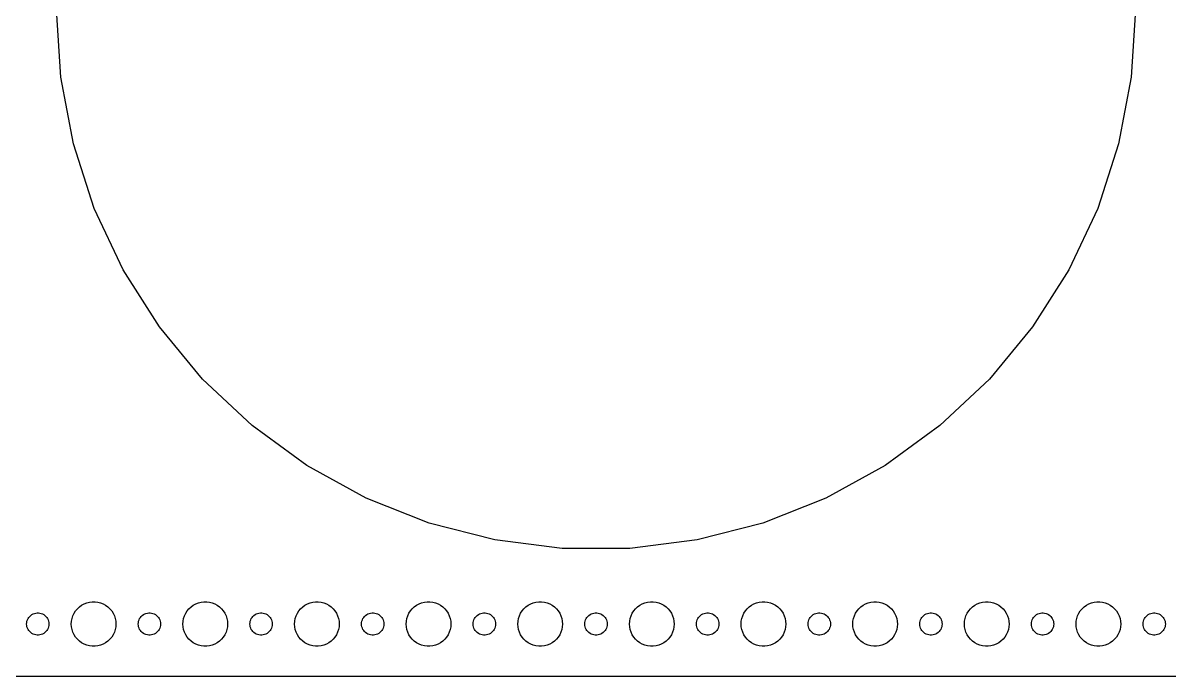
# Model space of a CAD drawing. Header units: metres. Extents: x -314 to 314, y -89 to 89.
# Drawn here: x -2 to 152, y -89.5 to -1.8 of the extents above; entities that cross this region are included whole.
import ezdxf

# ---------------------------------------------------------------- set-up
doc = ezdxf.new("R2010")
doc.units = ezdxf.units.M

msp = doc.modelspace()

# ---------------------------------------------------------------- linework, layer by layer
for p, q in [((3.07167, -9.08665), (2.5, 0)), ((147.5, 0), (146.928, -9.08665)), ((4.77771, -18.03), (3.07167, -9.08665)), ((146.928, -9.08665), (145.222, -18.03)), ((7.5912, -26.689), (4.77771, -18.03)), ((145.222, -18.03), (142.409, -26.689)), ((11.4678, -34.9271), (7.5912, -26.689)), ((142.409, -26.689), (138.532, -34.9271)), ((16.3463, -42.6144), (11.4678, -34.9271)), ((138.532, -34.9271), (133.654, -42.6144)), ((22.1498, -49.6297), (16.3463, -42.6144)), ((133.654, -42.6144), (127.85, -49.6297)), ((28.7868, -55.8622), (22.1498, -49.6297)), ((127.85, -49.6297), (121.213, -55.8622)), ((36.1526, -61.2138), (28.7868, -55.8622)), ((121.213, -55.8622), (113.847, -61.2138)), ((44.131, -65.6), (36.1526, -61.2138)), ((113.847, -61.2138), (105.869, -65.6)), ((52.5963, -68.9516), (44.131, -65.6)), ((105.869, -65.6), (97.4037, -68.9516)), ((61.4149, -71.2158), (52.5963, -68.9516)), ((97.4037, -68.9516), (88.5851, -71.2158)), ((70.4477, -72.3569), (61.4149, -71.2158)), ((79.5523, -72.3569), (70.4477, -72.3569)), ((88.5851, -71.2158), (79.5523, -72.3569)), ((5.58772, -80.1885), (5.89252, -79.967)), ((5.89252, -79.967), (6.22266, -79.7855)), ((6.22266, -79.7855), (6.57294, -79.6468)), ((6.57294, -79.6468), (6.93785, -79.5531)), ((6.93785, -79.5531), (7.31161, -79.5059)), ((7.31161, -79.5059), (7.68837, -79.5059)), ((7.68837, -79.5059), (8.06213, -79.5531)), ((8.06213, -79.5531), (8.42705, -79.6468)), ((8.42705, -79.6468), (8.77733, -79.7855)), ((8.77733, -79.7855), (9.10747, -79.967)), ((9.10747, -79.967), (9.41226, -80.1885)), ((20.5877, -80.1885), (20.8925, -79.967)), ((20.8925, -79.967), (21.2227, -79.7855)), ((21.2227, -79.7855), (21.5729, -79.6468)), ((21.5729, -79.6468), (21.9379, -79.5531)), ((21.9379, -79.5531), (22.3116, -79.5059)), ((22.3116, -79.5059), (22.6884, -79.5059)), ((22.6884, -79.5059), (23.0621, -79.5531)), ((23.0621, -79.5531), (23.427, -79.6468)), ((23.427, -79.6468), (23.7773, -79.7855)), ((23.7773, -79.7855), (24.1075, -79.967)), ((24.1075, -79.967), (24.4123, -80.1885)), ((35.5877, -80.1885), (35.8925, -79.967)), ((35.8925, -79.967), (36.2227, -79.7855)), ((36.2227, -79.7855), (36.5729, -79.6468)), ((36.5729, -79.6468), (36.9379, -79.5531)), ((36.9379, -79.5531), (37.3116, -79.5059)), ((37.3116, -79.5059), (37.6884, -79.5059)), ((37.6884, -79.5059), (38.0621, -79.5531)), ((38.0621, -79.5531), (38.427, -79.6468)), ((38.427, -79.6468), (38.7773, -79.7855)), ((38.7773, -79.7855), (39.1075, -79.967)), ((39.1075, -79.967), (39.4123, -80.1885)), ((50.5877, -80.1885), (50.8925, -79.967)), ((50.8925, -79.967), (51.2227, -79.7855)), ((51.2227, -79.7855), (51.5729, -79.6468)), ((51.5729, -79.6468), (51.9379, -79.5531)), ((51.9379, -79.5531), (52.3116, -79.5059)), ((52.3116, -79.5059), (52.6884, -79.5059)), ((52.6884, -79.5059), (53.0621, -79.5531)), ((53.0621, -79.5531), (53.427, -79.6468)), ((53.427, -79.6468), (53.7773, -79.7855)), ((53.7773, -79.7855), (54.1075, -79.967)), ((54.1075, -79.967), (54.4123, -80.1885)), ((65.5877, -80.1885), (65.8925, -79.967)), ((65.8925, -79.967), (66.2227, -79.7855)), ((66.2227, -79.7855), (66.573, -79.6468)), ((66.573, -79.6468), (66.9379, -79.5531)), ((66.9379, -79.5531), (67.3116, -79.5059)), ((67.3116, -79.5059), (67.6884, -79.5059)), ((67.6884, -79.5059), (68.0621, -79.5531)), ((68.0621, -79.5531), (68.427, -79.6468)), ((68.427, -79.6468), (68.7773, -79.7855)), ((68.7773, -79.7855), (69.1075, -79.967)), ((69.1075, -79.967), (69.4123, -80.1885)), ((80.5877, -80.1885), (80.8925, -79.967)), ((80.8925, -79.967), (81.2227, -79.7855)), ((81.2227, -79.7855), (81.573, -79.6468)), ((81.573, -79.6468), (81.9379, -79.5531)), ((81.9379, -79.5531), (82.3116, -79.5059)), ((82.3116, -79.5059), (82.6884, -79.5059)), ((82.6884, -79.5059), (83.0621, -79.5531)), ((83.0621, -79.5531), (83.427, -79.6468)), ((83.427, -79.6468), (83.7773, -79.7855)), ((83.7773, -79.7855), (84.1075, -79.967)), ((84.1075, -79.967), (84.4123, -80.1885)), ((95.5877, -80.1885), (95.8925, -79.967)), ((95.8925, -79.967), (96.2227, -79.7855)), ((96.2227, -79.7855), (96.573, -79.6468)), ((96.573, -79.6468), (96.9379, -79.5531)), ((96.9379, -79.5531), (97.3116, -79.5059)), ((97.3116, -79.5059), (97.6884, -79.5059)), ((97.6884, -79.5059), (98.0621, -79.5531)), ((98.0621, -79.5531), (98.427, -79.6468)), ((98.427, -79.6468), (98.7773, -79.7855)), ((98.7773, -79.7855), (99.1075, -79.967)), ((99.1075, -79.967), (99.4123, -80.1885)), ((110.588, -80.1885), (110.893, -79.967)), ((110.893, -79.967), (111.223, -79.7855)), ((111.223, -79.7855), (111.573, -79.6468)), ((111.573, -79.6468), (111.938, -79.5531)), ((111.938, -79.5531), (112.312, -79.5059)), ((112.312, -79.5059), (112.688, -79.5059)), ((112.688, -79.5059), (113.062, -79.5531)), ((113.062, -79.5531), (113.427, -79.6468)), ((113.427, -79.6468), (113.777, -79.7855)), ((113.777, -79.7855), (114.107, -79.967)), ((114.107, -79.967), (114.412, -80.1885)), ((125.588, -80.1885), (125.893, -79.967)), ((125.893, -79.967), (126.223, -79.7855)), ((126.223, -79.7855), (126.573, -79.6468)), ((126.573, -79.6468), (126.938, -79.5531)), ((126.938, -79.5531), (127.312, -79.5059)), ((127.312, -79.5059), (127.688, -79.5059)), ((127.688, -79.5059), (128.062, -79.5531)), ((128.062, -79.5531), (128.427, -79.6468)), ((128.427, -79.6468), (128.777, -79.7855)), ((128.777, -79.7855), (129.107, -79.967)), ((129.107, -79.967), (129.412, -80.1885)), ((140.588, -80.1885), (140.893, -79.967)), ((140.893, -79.967), (141.223, -79.7855)), ((141.223, -79.7855), (141.573, -79.6468)), ((141.573, -79.6468), (141.938, -79.5531)), ((141.938, -79.5531), (142.312, -79.5059)), ((142.312, -79.5059), (142.688, -79.5059)), ((142.688, -79.5059), (143.062, -79.5531)), ((143.062, -79.5531), (143.427, -79.6468)), ((143.427, -79.6468), (143.777, -79.7855)), ((143.777, -79.7855), (144.107, -79.967)), ((144.107, -79.967), (144.412, -80.1885)), ((-1.31445, -81.7774), (-1.21352, -81.6183)), ((-1.21352, -81.6183), (-1.09344, -81.4732)), ((-1.09344, -81.4732), (-0.95613, -81.3442)), ((-0.95613, -81.3442), (-0.80373, -81.2335)), ((-0.80373, -81.2335), (-0.63866, -81.1428)), ((-0.63866, -81.1428), (-0.46352, -81.0734)), ((-0.46352, -81.0734), (-0.28107, -81.0266)), ((-0.28107, -81.0266), (-0.09418, -81.003)), ((-0.09418, -81.003), (0.09418, -81.003)), ((0.09418, -81.003), (0.28107, -81.0266)), ((0.28107, -81.0266), (0.46352, -81.0734)), ((0.46352, -81.0734), (0.63866, -81.1428)), ((0.63866, -81.1428), (0.80373, -81.2335)), ((0.80373, -81.2335), (0.95613, -81.3442)), ((0.95613, -81.3442), (1.09344, -81.4732)), ((1.09344, -81.4732), (1.21352, -81.6183)), ((1.21352, -81.6183), (1.31445, -81.7774)), ((4.59424, -81.7539), (4.71066, -81.3956)), ((4.71066, -81.3956), (4.87108, -81.0547)), ((4.87108, -81.0547), (5.07294, -80.7366)), ((5.07294, -80.7366), (5.31308, -80.4464)), ((5.31308, -80.4464), (5.58772, -80.1885)), ((9.41226, -80.1885), (9.6869, -80.4464)), ((9.6869, -80.4464), (9.92705, -80.7366)), ((9.92705, -80.7366), (10.1289, -81.0547)), ((10.1289, -81.0547), (10.2893, -81.3956)), ((10.2893, -81.3956), (10.4057, -81.7539)), ((13.6855, -81.7774), (13.7865, -81.6183)), ((13.7865, -81.6183), (13.9065, -81.4732)), ((13.9065, -81.4732), (14.0439, -81.3442)), ((14.0439, -81.3442), (14.1963, -81.2335)), ((14.1963, -81.2335), (14.3613, -81.1428)), ((14.3613, -81.1428), (14.5365, -81.0734)), ((14.5365, -81.0734), (14.7189, -81.0266)), ((14.7189, -81.0266), (14.9058, -81.003)), ((14.9058, -81.003), (15.0942, -81.003)), ((15.0942, -81.003), (15.2811, -81.0266)), ((15.2811, -81.0266), (15.4635, -81.0734)), ((15.4635, -81.0734), (15.6387, -81.1428)), ((15.6387, -81.1428), (15.8037, -81.2335)), ((15.8037, -81.2335), (15.9561, -81.3442)), ((15.9561, -81.3442), (16.0934, -81.4732)), ((16.0934, -81.4732), (16.2135, -81.6183)), ((16.2135, -81.6183), (16.3145, -81.7774)), ((19.5942, -81.7539), (19.7107, -81.3956)), ((19.7107, -81.3956), (19.8711, -81.0547)), ((19.8711, -81.0547), (20.0729, -80.7366)), ((20.0729, -80.7366), (20.3131, -80.4464)), ((20.3131, -80.4464), (20.5877, -80.1885)), ((24.4123, -80.1885), (24.6869, -80.4464)), ((24.6869, -80.4464), (24.927, -80.7366)), ((24.927, -80.7366), (25.1289, -81.0547)), ((25.1289, -81.0547), (25.2893, -81.3956)), ((25.2893, -81.3956), (25.4057, -81.7539)), ((28.6855, -81.7774), (28.7865, -81.6183)), ((28.7865, -81.6183), (28.9065, -81.4732)), ((28.9065, -81.4732), (29.0439, -81.3442)), ((29.0439, -81.3442), (29.1963, -81.2335)), ((29.1963, -81.2335), (29.3613, -81.1428)), ((29.3613, -81.1428), (29.5365, -81.0734)), ((29.5365, -81.0734), (29.7189, -81.0266)), ((29.7189, -81.0266), (29.9058, -81.003)), ((29.9058, -81.003), (30.0942, -81.003)), ((30.0942, -81.003), (30.2811, -81.0266)), ((30.2811, -81.0266), (30.4635, -81.0734)), ((30.4635, -81.0734), (30.6387, -81.1428)), ((30.6387, -81.1428), (30.8037, -81.2335)), ((30.8037, -81.2335), (30.9561, -81.3442)), ((30.9561, -81.3442), (31.0934, -81.4732)), ((31.0934, -81.4732), (31.2135, -81.6183)), ((31.2135, -81.6183), (31.3145, -81.7774)), ((34.5942, -81.7539), (34.7107, -81.3956)), ((34.7107, -81.3956), (34.8711, -81.0547)), ((34.8711, -81.0547), (35.0729, -80.7366)), ((35.0729, -80.7366), (35.3131, -80.4464)), ((35.3131, -80.4464), (35.5877, -80.1885)), ((39.4123, -80.1885), (39.6869, -80.4464)), ((39.6869, -80.4464), (39.927, -80.7366)), ((39.927, -80.7366), (40.1289, -81.0547)), ((40.1289, -81.0547), (40.2893, -81.3956)), ((40.2893, -81.3956), (40.4057, -81.7539)), ((43.6855, -81.7774), (43.7865, -81.6183)), ((43.7865, -81.6183), (43.9065, -81.4732)), ((43.9065, -81.4732), (44.0439, -81.3442)), ((44.0439, -81.3442), (44.1963, -81.2335)), ((44.1963, -81.2335), (44.3613, -81.1428)), ((44.3613, -81.1428), (44.5365, -81.0734)), ((44.5365, -81.0734), (44.7189, -81.0266)), ((44.7189, -81.0266), (44.9058, -81.003)), ((44.9058, -81.003), (45.0942, -81.003)), ((45.0942, -81.003), (45.2811, -81.0266)), ((45.2811, -81.0266), (45.4635, -81.0734)), ((45.4635, -81.0734), (45.6387, -81.1428)), ((45.6387, -81.1428), (45.8037, -81.2335)), ((45.8037, -81.2335), (45.9561, -81.3442)), ((45.9561, -81.3442), (46.0934, -81.4732)), ((46.0934, -81.4732), (46.2135, -81.6183)), ((46.2135, -81.6183), (46.3145, -81.7774)), ((49.5942, -81.7539), (49.7107, -81.3956)), ((49.7107, -81.3956), (49.8711, -81.0547)), ((49.8711, -81.0547), (50.0729, -80.7366)), ((50.0729, -80.7366), (50.3131, -80.4464)), ((50.3131, -80.4464), (50.5877, -80.1885)), ((54.4123, -80.1885), (54.6869, -80.4464)), ((54.6869, -80.4464), (54.927, -80.7366)), ((54.927, -80.7366), (55.1289, -81.0547)), ((55.1289, -81.0547), (55.2893, -81.3956)), ((55.2893, -81.3956), (55.4057, -81.7539)), ((58.6855, -81.7774), (58.7865, -81.6183)), ((58.7865, -81.6183), (58.9065, -81.4732)), ((58.9065, -81.4732), (59.0439, -81.3442)), ((59.0439, -81.3442), (59.1963, -81.2335)), ((59.1963, -81.2335), (59.3613, -81.1428)), ((59.3613, -81.1428), (59.5365, -81.0734)), ((59.5365, -81.0734), (59.7189, -81.0266)), ((59.7189, -81.0266), (59.9058, -81.003)), ((59.9058, -81.003), (60.0942, -81.003)), ((60.0942, -81.003), (60.2811, -81.0266)), ((60.2811, -81.0266), (60.4635, -81.0734)), ((60.4635, -81.0734), (60.6387, -81.1428)), ((60.6387, -81.1428), (60.8037, -81.2335)), ((60.8037, -81.2335), (60.9561, -81.3442)), ((60.9561, -81.3442), (61.0934, -81.4732)), ((61.0934, -81.4732), (61.2135, -81.6183)), ((61.2135, -81.6183), (61.3145, -81.7774)), ((64.5943, -81.7539), (64.7107, -81.3956)), ((64.7107, -81.3956), (64.8711, -81.0547)), ((64.8711, -81.0547), (65.073, -80.7366)), ((65.073, -80.7366), (65.3131, -80.4464)), ((65.3131, -80.4464), (65.5877, -80.1885)), ((69.4123, -80.1885), (69.6869, -80.4464)), ((69.6869, -80.4464), (69.927, -80.7366)), ((69.927, -80.7366), (70.1289, -81.0547)), ((70.1289, -81.0547), (70.2893, -81.3956)), ((70.2893, -81.3956), (70.4057, -81.7539)), ((73.6855, -81.7774), (73.7865, -81.6183)), ((73.7865, -81.6183), (73.9065, -81.4732)), ((73.9065, -81.4732), (74.0439, -81.3442)), ((74.0439, -81.3442), (74.1963, -81.2335)), ((74.1963, -81.2335), (74.3613, -81.1428)), ((74.3613, -81.1428), (74.5365, -81.0734)), ((74.5365, -81.0734), (74.7189, -81.0266)), ((74.7189, -81.0266), (74.9058, -81.003)), ((74.9058, -81.003), (75.0942, -81.003)), ((75.0942, -81.003), (75.2811, -81.0266)), ((75.2811, -81.0266), (75.4635, -81.0734)), ((75.4635, -81.0734), (75.6387, -81.1428)), ((75.6387, -81.1428), (75.8037, -81.2335)), ((75.8037, -81.2335), (75.9561, -81.3442)), ((75.9561, -81.3442), (76.0934, -81.4732)), ((76.0934, -81.4732), (76.2135, -81.6183)), ((76.2135, -81.6183), (76.3145, -81.7774)), ((79.5943, -81.7539), (79.7107, -81.3956)), ((79.7107, -81.3956), (79.8711, -81.0547)), ((79.8711, -81.0547), (80.073, -80.7366)), ((80.073, -80.7366), (80.3131, -80.4464)), ((80.3131, -80.4464), (80.5877, -80.1885)), ((84.4123, -80.1885), (84.6869, -80.4464)), ((84.6869, -80.4464), (84.927, -80.7366)), ((84.927, -80.7366), (85.1289, -81.0547)), ((85.1289, -81.0547), (85.2893, -81.3956)), ((85.2893, -81.3956), (85.4057, -81.7539)), ((88.6855, -81.7774), (88.7865, -81.6183)), ((88.7865, -81.6183), (88.9065, -81.4732)), ((88.9065, -81.4732), (89.0439, -81.3442)), ((89.0439, -81.3442), (89.1963, -81.2335)), ((89.1963, -81.2335), (89.3613, -81.1428)), ((89.3613, -81.1428), (89.5365, -81.0734)), ((89.5365, -81.0734), (89.7189, -81.0266)), ((89.7189, -81.0266), (89.9058, -81.003)), ((89.9058, -81.003), (90.0942, -81.003)), ((90.0942, -81.003), (90.2811, -81.0266)), ((90.2811, -81.0266), (90.4635, -81.0734)), ((90.4635, -81.0734), (90.6387, -81.1428)), ((90.6387, -81.1428), (90.8037, -81.2335)), ((90.8037, -81.2335), (90.9561, -81.3442)), ((90.9561, -81.3442), (91.0934, -81.4732)), ((91.0934, -81.4732), (91.2135, -81.6183)), ((91.2135, -81.6183), (91.3145, -81.7774)), ((94.5943, -81.7539), (94.7107, -81.3956)), ((94.7107, -81.3956), (94.8711, -81.0547)), ((94.8711, -81.0547), (95.073, -80.7366)), ((95.073, -80.7366), (95.3131, -80.4464)), ((95.3131, -80.4464), (95.5877, -80.1885)), ((99.4123, -80.1885), (99.6869, -80.4464)), ((99.6869, -80.4464), (99.927, -80.7366)), ((99.927, -80.7366), (100.129, -81.0547)), ((100.129, -81.0547), (100.289, -81.3956)), ((100.289, -81.3956), (100.406, -81.7539)), ((103.686, -81.7774), (103.786, -81.6183)), ((103.786, -81.6183), (103.907, -81.4732)), ((103.907, -81.4732), (104.044, -81.3442)), ((104.044, -81.3442), (104.196, -81.2335)), ((104.196, -81.2335), (104.361, -81.1428)), ((104.361, -81.1428), (104.536, -81.0734)), ((104.536, -81.0734), (104.719, -81.0266)), ((104.719, -81.0266), (104.906, -81.003)), ((104.906, -81.003), (105.094, -81.003)), ((105.094, -81.003), (105.281, -81.0266)), ((105.281, -81.0266), (105.464, -81.0734)), ((105.464, -81.0734), (105.639, -81.1428)), ((105.639, -81.1428), (105.804, -81.2335)), ((105.804, -81.2335), (105.956, -81.3442)), ((105.956, -81.3442), (106.093, -81.4732)), ((106.093, -81.4732), (106.214, -81.6183)), ((106.214, -81.6183), (106.314, -81.7774)), ((109.594, -81.7539), (109.711, -81.3956)), ((109.711, -81.3956), (109.871, -81.0547)), ((109.871, -81.0547), (110.073, -80.7366)), ((110.073, -80.7366), (110.313, -80.4464)), ((110.313, -80.4464), (110.588, -80.1885)), ((114.412, -80.1885), (114.687, -80.4464)), ((114.687, -80.4464), (114.927, -80.7366)), ((114.927, -80.7366), (115.129, -81.0547)), ((115.129, -81.0547), (115.289, -81.3956)), ((115.289, -81.3956), (115.406, -81.7539)), ((118.686, -81.7774), (118.786, -81.6183)), ((118.786, -81.6183), (118.907, -81.4732)), ((118.907, -81.4732), (119.044, -81.3442)), ((119.044, -81.3442), (119.196, -81.2335)), ((119.196, -81.2335), (119.361, -81.1428)), ((119.361, -81.1428), (119.536, -81.0734)), ((119.536, -81.0734), (119.719, -81.0266)), ((119.719, -81.0266), (119.906, -81.003)), ((119.906, -81.003), (120.094, -81.003)), ((120.094, -81.003), (120.281, -81.0266)), ((120.281, -81.0266), (120.464, -81.0734)), ((120.464, -81.0734), (120.639, -81.1428)), ((120.639, -81.1428), (120.804, -81.2335)), ((120.804, -81.2335), (120.956, -81.3442)), ((120.956, -81.3442), (121.093, -81.4732)), ((121.093, -81.4732), (121.214, -81.6183)), ((121.214, -81.6183), (121.314, -81.7774)), ((124.594, -81.7539), (124.711, -81.3956)), ((124.711, -81.3956), (124.871, -81.0547)), ((124.871, -81.0547), (125.073, -80.7366)), ((125.073, -80.7366), (125.313, -80.4464)), ((125.313, -80.4464), (125.588, -80.1885)), ((129.412, -80.1885), (129.687, -80.4464)), ((129.687, -80.4464), (129.927, -80.7366)), ((129.927, -80.7366), (130.129, -81.0547)), ((130.129, -81.0547), (130.289, -81.3956)), ((130.289, -81.3956), (130.406, -81.7539)), ((133.686, -81.7774), (133.786, -81.6183)), ((133.786, -81.6183), (133.907, -81.4732)), ((133.907, -81.4732), (134.044, -81.3442)), ((134.044, -81.3442), (134.196, -81.2335)), ((134.196, -81.2335), (134.361, -81.1428)), ((134.361, -81.1428), (134.536, -81.0734)), ((134.536, -81.0734), (134.719, -81.0266)), ((134.719, -81.0266), (134.906, -81.003)), ((134.906, -81.003), (135.094, -81.003)), ((135.094, -81.003), (135.281, -81.0266)), ((135.281, -81.0266), (135.464, -81.0734)), ((135.464, -81.0734), (135.639, -81.1428)), ((135.639, -81.1428), (135.804, -81.2335)), ((135.804, -81.2335), (135.956, -81.3442)), ((135.956, -81.3442), (136.093, -81.4732)), ((136.093, -81.4732), (136.214, -81.6183)), ((136.214, -81.6183), (136.314, -81.7774)), ((139.594, -81.7539), (139.711, -81.3956)), ((139.711, -81.3956), (139.871, -81.0547)), ((139.871, -81.0547), (140.073, -80.7366)), ((140.073, -80.7366), (140.313, -80.4464)), ((140.313, -80.4464), (140.588, -80.1885)), ((144.412, -80.1885), (144.687, -80.4464)), ((144.687, -80.4464), (144.927, -80.7366)), ((144.927, -80.7366), (145.129, -81.0547)), ((145.129, -81.0547), (145.289, -81.3956)), ((145.289, -81.3956), (145.406, -81.7539)), ((148.686, -81.7774), (148.786, -81.6183)), ((148.786, -81.6183), (148.907, -81.4732)), ((148.907, -81.4732), (149.044, -81.3442)), ((149.044, -81.3442), (149.196, -81.2335)), ((149.196, -81.2335), (149.361, -81.1428)), ((149.361, -81.1428), (149.536, -81.0734)), ((149.536, -81.0734), (149.719, -81.0266)), ((149.719, -81.0266), (149.906, -81.003)), ((149.906, -81.003), (150.094, -81.003)), ((150.094, -81.003), (150.281, -81.0266)), ((150.281, -81.0266), (150.464, -81.0734)), ((150.464, -81.0734), (150.639, -81.1428)), ((150.639, -81.1428), (150.804, -81.2335)), ((150.804, -81.2335), (150.956, -81.3442)), ((150.956, -81.3442), (151.093, -81.4732)), ((151.093, -81.4732), (151.214, -81.6183)), ((151.214, -81.6183), (151.314, -81.7774)), ((-1.5, -82.5), (-1.48816, -82.312)), ((-1.48816, -82.688), (-1.5, -82.5)), ((-1.48816, -82.312), (-1.45287, -82.127)), ((-1.45287, -82.873), (-1.48816, -82.688)), ((-1.45287, -82.127), (-1.39465, -81.9478)), ((-1.39465, -83.0522), (-1.45287, -82.873)), ((-1.39465, -81.9478), (-1.31445, -81.7774)), ((-1.31445, -83.2226), (-1.39465, -83.0522)), ((1.31445, -81.7774), (1.39465, -81.9478)), ((1.39465, -83.0522), (1.31445, -83.2226)), ((1.39465, -81.9478), (1.45287, -82.127)), ((1.45287, -82.873), (1.39465, -83.0522)), ((1.45287, -82.127), (1.48816, -82.312)), ((1.48816, -82.688), (1.45287, -82.873)), ((1.48816, -82.312), (1.5, -82.5)), ((1.5, -82.5), (1.48816, -82.688)), ((4.5, -82.5), (4.52365, -82.124)), ((4.52365, -82.876), (4.5, -82.5)), ((4.52365, -82.124), (4.59424, -81.7539)), ((4.59424, -83.2461), (4.52365, -82.876)), ((10.4057, -81.7539), (10.4763, -82.124)), ((10.4763, -82.876), (10.4057, -83.2461)), ((10.4763, -82.124), (10.5, -82.5)), ((10.5, -82.5), (10.4763, -82.876)), ((13.5, -82.5), (13.5118, -82.312)), ((13.5118, -82.688), (13.5, -82.5)), ((13.5118, -82.312), (13.5471, -82.127)), ((13.5471, -82.873), (13.5118, -82.688)), ((13.5471, -82.127), (13.6053, -81.9478)), ((13.6053, -83.0522), (13.5471, -82.873)), ((13.6053, -81.9478), (13.6855, -81.7774)), ((13.6855, -83.2226), (13.6053, -83.0522)), ((16.3145, -81.7774), (16.3947, -81.9478)), ((16.3947, -83.0522), (16.3145, -83.2226)), ((16.3947, -81.9478), (16.4529, -82.127)), ((16.4529, -82.873), (16.3947, -83.0522)), ((16.4529, -82.127), (16.4882, -82.312)), ((16.4882, -82.688), (16.4529, -82.873)), ((16.4882, -82.312), (16.5, -82.5)), ((16.5, -82.5), (16.4882, -82.688)), ((19.5, -82.5), (19.5237, -82.124)), ((19.5237, -82.876), (19.5, -82.5)), ((19.5237, -82.124), (19.5942, -81.7539)), ((19.5942, -83.2461), (19.5237, -82.876)), ((25.4057, -81.7539), (25.4763, -82.124)), ((25.4763, -82.876), (25.4057, -83.2461)), ((25.4763, -82.124), (25.5, -82.5)), ((25.5, -82.5), (25.4763, -82.876)), ((28.5, -82.5), (28.5118, -82.312)), ((28.5118, -82.688), (28.5, -82.5)), ((28.5118, -82.312), (28.5471, -82.127)), ((28.5471, -82.873), (28.5118, -82.688)), ((28.5471, -82.127), (28.6053, -81.9478)), ((28.6053, -83.0522), (28.5471, -82.873)), ((28.6053, -81.9478), (28.6855, -81.7774)), ((28.6855, -83.2226), (28.6053, -83.0522)), ((31.3145, -81.7774), (31.3947, -81.9478)), ((31.3947, -83.0522), (31.3145, -83.2226)), ((31.3947, -81.9478), (31.4529, -82.127)), ((31.4529, -82.873), (31.3947, -83.0522)), ((31.4529, -82.127), (31.4882, -82.312)), ((31.4882, -82.688), (31.4529, -82.873)), ((31.4882, -82.312), (31.5, -82.5)), ((31.5, -82.5), (31.4882, -82.688)), ((34.5, -82.5), (34.5237, -82.124)), ((34.5237, -82.876), (34.5, -82.5)), ((34.5237, -82.124), (34.5942, -81.7539)), ((34.5942, -83.2461), (34.5237, -82.876)), ((40.4057, -81.7539), (40.4763, -82.124)), ((40.4763, -82.876), (40.4057, -83.2461)), ((40.4763, -82.124), (40.5, -82.5)), ((40.5, -82.5), (40.4763, -82.876)), ((43.5, -82.5), (43.5118, -82.312)), ((43.5118, -82.688), (43.5, -82.5)), ((43.5118, -82.312), (43.5471, -82.127)), ((43.5471, -82.873), (43.5118, -82.688)), ((43.5471, -82.127), (43.6053, -81.9478)), ((43.6053, -83.0522), (43.5471, -82.873)), ((43.6053, -81.9478), (43.6855, -81.7774)), ((43.6855, -83.2226), (43.6053, -83.0522)), ((46.3145, -81.7774), (46.3947, -81.9478)), ((46.3947, -83.0522), (46.3145, -83.2226)), ((46.3947, -81.9478), (46.4529, -82.127)), ((46.4529, -82.873), (46.3947, -83.0522)), ((46.4529, -82.127), (46.4882, -82.312)), ((46.4882, -82.688), (46.4529, -82.873)), ((46.4882, -82.312), (46.5, -82.5)), ((46.5, -82.5), (46.4882, -82.688)), ((49.5, -82.5), (49.5237, -82.124)), ((49.5237, -82.876), (49.5, -82.5)), ((49.5237, -82.124), (49.5942, -81.7539)), ((49.5942, -83.2461), (49.5237, -82.876)), ((55.4057, -81.7539), (55.4763, -82.124)), ((55.4763, -82.876), (55.4057, -83.2461)), ((55.4763, -82.124), (55.5, -82.5)), ((55.5, -82.5), (55.4763, -82.876)), ((58.5, -82.5), (58.5118, -82.312)), ((58.5118, -82.688), (58.5, -82.5)), ((58.5118, -82.312), (58.5471, -82.127)), ((58.5471, -82.873), (58.5118, -82.688)), ((58.5471, -82.127), (58.6053, -81.9478)), ((58.6053, -83.0522), (58.5471, -82.873)), ((58.6053, -81.9478), (58.6855, -81.7774)), ((58.6855, -83.2226), (58.6053, -83.0522)), ((61.3145, -81.7774), (61.3947, -81.9478)), ((61.3947, -83.0522), (61.3145, -83.2226)), ((61.3947, -81.9478), (61.4529, -82.127)), ((61.4529, -82.873), (61.3947, -83.0522)), ((61.4529, -82.127), (61.4882, -82.312)), ((61.4882, -82.688), (61.4529, -82.873)), ((61.4882, -82.312), (61.5, -82.5)), ((61.5, -82.5), (61.4882, -82.688)), ((64.5, -82.5), (64.5237, -82.124)), ((64.5237, -82.876), (64.5, -82.5)), ((64.5237, -82.124), (64.5943, -81.7539)), ((64.5943, -83.2461), (64.5237, -82.876)), ((70.4057, -81.7539), (70.4763, -82.124)), ((70.4763, -82.876), (70.4057, -83.2461)), ((70.4763, -82.124), (70.5, -82.5)), ((70.5, -82.5), (70.4763, -82.876)), ((73.5, -82.5), (73.5118, -82.312)), ((73.5118, -82.688), (73.5, -82.5)), ((73.5118, -82.312), (73.5471, -82.127)), ((73.5471, -82.873), (73.5118, -82.688)), ((73.5471, -82.127), (73.6053, -81.9478)), ((73.6053, -83.0522), (73.5471, -82.873)), ((73.6053, -81.9478), (73.6855, -81.7774)), ((73.6855, -83.2226), (73.6053, -83.0522)), ((76.3145, -81.7774), (76.3947, -81.9478)), ((76.3947, -83.0522), (76.3145, -83.2226)), ((76.3947, -81.9478), (76.4529, -82.127)), ((76.4529, -82.873), (76.3947, -83.0522)), ((76.4529, -82.127), (76.4882, -82.312)), ((76.4882, -82.688), (76.4529, -82.873)), ((76.4882, -82.312), (76.5, -82.5)), ((76.5, -82.5), (76.4882, -82.688)), ((79.5, -82.5), (79.5237, -82.124)), ((79.5237, -82.876), (79.5, -82.5)), ((79.5237, -82.124), (79.5943, -81.7539)), ((79.5943, -83.2461), (79.5237, -82.876)), ((85.4057, -81.7539), (85.4763, -82.124)), ((85.4763, -82.876), (85.4057, -83.2461)), ((85.4763, -82.124), (85.5, -82.5)), ((85.5, -82.5), (85.4763, -82.876)), ((88.5, -82.5), (88.5118, -82.312)), ((88.5118, -82.688), (88.5, -82.5)), ((88.5118, -82.312), (88.5471, -82.127)), ((88.5471, -82.873), (88.5118, -82.688)), ((88.5471, -82.127), (88.6053, -81.9478)), ((88.6053, -83.0522), (88.5471, -82.873)), ((88.6053, -81.9478), (88.6855, -81.7774)), ((88.6855, -83.2226), (88.6053, -83.0522)), ((91.3145, -81.7774), (91.3947, -81.9478)), ((91.3947, -83.0522), (91.3145, -83.2226)), ((91.3947, -81.9478), (91.4529, -82.127)), ((91.4529, -82.873), (91.3947, -83.0522)), ((91.4529, -82.127), (91.4882, -82.312)), ((91.4882, -82.688), (91.4529, -82.873)), ((91.4882, -82.312), (91.5, -82.5)), ((91.5, -82.5), (91.4882, -82.688)), ((94.5, -82.5), (94.5237, -82.124)), ((94.5237, -82.876), (94.5, -82.5)), ((94.5237, -82.124), (94.5943, -81.7539)), ((94.5943, -83.2461), (94.5237, -82.876)), ((100.406, -81.7539), (100.476, -82.124)), ((100.476, -82.876), (100.406, -83.2461)), ((100.476, -82.124), (100.5, -82.5)), ((100.5, -82.5), (100.476, -82.876)), ((103.5, -82.5), (103.512, -82.312)), ((103.512, -82.688), (103.5, -82.5)), ((103.512, -82.312), (103.547, -82.127)), ((103.547, -82.873), (103.512, -82.688)), ((103.547, -82.127), (103.605, -81.9478)), ((103.605, -83.0522), (103.547, -82.873)), ((103.605, -81.9478), (103.686, -81.7774)), ((103.686, -83.2226), (103.605, -83.0522)), ((106.314, -81.7774), (106.395, -81.9478)), ((106.395, -83.0522), (106.314, -83.2226)), ((106.395, -81.9478), (106.453, -82.127)), ((106.453, -82.873), (106.395, -83.0522)), ((106.453, -82.127), (106.488, -82.312)), ((106.488, -82.688), (106.453, -82.873)), ((106.488, -82.312), (106.5, -82.5)), ((106.5, -82.5), (106.488, -82.688)), ((109.5, -82.5), (109.524, -82.124)), ((109.524, -82.876), (109.5, -82.5)), ((109.524, -82.124), (109.594, -81.7539)), ((109.594, -83.2461), (109.524, -82.876)), ((115.406, -81.7539), (115.476, -82.124)), ((115.476, -82.876), (115.406, -83.2461)), ((115.476, -82.124), (115.5, -82.5)), ((115.5, -82.5), (115.476, -82.876)), ((118.5, -82.5), (118.512, -82.312)), ((118.512, -82.688), (118.5, -82.5)), ((118.512, -82.312), (118.547, -82.127)), ((118.547, -82.873), (118.512, -82.688)), ((118.547, -82.127), (118.605, -81.9478)), ((118.605, -83.0522), (118.547, -82.873)), ((118.605, -81.9478), (118.686, -81.7774)), ((118.686, -83.2226), (118.605, -83.0522)), ((121.314, -81.7774), (121.395, -81.9478)), ((121.395, -83.0522), (121.314, -83.2226)), ((121.395, -81.9478), (121.453, -82.127)), ((121.453, -82.873), (121.395, -83.0522)), ((121.453, -82.127), (121.488, -82.312)), ((121.488, -82.688), (121.453, -82.873)), ((121.488, -82.312), (121.5, -82.5)), ((121.5, -82.5), (121.488, -82.688)), ((124.5, -82.5), (124.524, -82.124)), ((124.524, -82.876), (124.5, -82.5)), ((124.524, -82.124), (124.594, -81.7539)), ((124.594, -83.2461), (124.524, -82.876)), ((130.406, -81.7539), (130.476, -82.124)), ((130.476, -82.876), (130.406, -83.2461)), ((130.476, -82.124), (130.5, -82.5)), ((130.5, -82.5), (130.476, -82.876)), ((133.5, -82.5), (133.512, -82.312)), ((133.512, -82.688), (133.5, -82.5)), ((133.512, -82.312), (133.547, -82.127)), ((133.547, -82.873), (133.512, -82.688)), ((133.547, -82.127), (133.605, -81.9478)), ((133.605, -83.0522), (133.547, -82.873)), ((133.605, -81.9478), (133.686, -81.7774)), ((133.686, -83.2226), (133.605, -83.0522)), ((136.314, -81.7774), (136.395, -81.9478)), ((136.395, -83.0522), (136.314, -83.2226)), ((136.395, -81.9478), (136.453, -82.127)), ((136.453, -82.873), (136.395, -83.0522)), ((136.453, -82.127), (136.488, -82.312)), ((136.488, -82.688), (136.453, -82.873)), ((136.488, -82.312), (136.5, -82.5)), ((136.5, -82.5), (136.488, -82.688)), ((139.5, -82.5), (139.524, -82.124)), ((139.524, -82.876), (139.5, -82.5)), ((139.524, -82.124), (139.594, -81.7539)), ((139.594, -83.2461), (139.524, -82.876)), ((145.406, -81.7539), (145.476, -82.124)), ((145.476, -82.876), (145.406, -83.2461)), ((145.476, -82.124), (145.5, -82.5)), ((145.5, -82.5), (145.476, -82.876)), ((148.5, -82.5), (148.512, -82.312)), ((148.512, -82.688), (148.5, -82.5)), ((148.512, -82.312), (148.547, -82.127)), ((148.547, -82.873), (148.512, -82.688)), ((148.547, -82.127), (148.605, -81.9478)), ((148.605, -83.0522), (148.547, -82.873)), ((148.605, -81.9478), (148.686, -81.7774)), ((148.686, -83.2226), (148.605, -83.0522)), ((151.314, -81.7774), (151.395, -81.9478)), ((151.395, -83.0522), (151.314, -83.2226)), ((151.395, -81.9478), (151.453, -82.127)), ((151.453, -82.873), (151.395, -83.0522)), ((151.453, -82.127), (151.488, -82.312)), ((151.488, -82.688), (151.453, -82.873)), ((151.488, -82.312), (151.5, -82.5)), ((151.5, -82.5), (151.488, -82.688)), ((-1.21352, -83.3817), (-1.31445, -83.2226)), ((-1.09344, -83.5268), (-1.21352, -83.3817)), ((-0.95613, -83.6558), (-1.09344, -83.5268)), ((-0.80373, -83.7665), (-0.95613, -83.6558)), ((-0.63866, -83.8572), (-0.80373, -83.7665)), ((-0.46352, -83.9266), (-0.63866, -83.8572)), ((-0.28107, -83.9734), (-0.46352, -83.9266)), ((-0.09418, -83.997), (-0.28107, -83.9734)), ((0.09418, -83.997), (-0.09418, -83.997)), ((0.28107, -83.9734), (0.09418, -83.997)), ((0.46352, -83.9266), (0.28107, -83.9734)), ((0.63866, -83.8572), (0.46352, -83.9266)), ((0.80373, -83.7665), (0.63866, -83.8572)), ((0.95613, -83.6558), (0.80373, -83.7665)), ((1.09344, -83.5268), (0.95613, -83.6558)), ((1.21352, -83.3817), (1.09344, -83.5268)), ((1.31445, -83.2226), (1.21352, -83.3817)), ((4.71066, -83.6044), (4.59424, -83.2461)), ((4.87108, -83.9453), (4.71066, -83.6044)), ((5.07294, -84.2634), (4.87108, -83.9453)), ((5.31308, -84.5536), (5.07294, -84.2634)), ((5.58772, -84.8115), (5.31308, -84.5536)), ((9.6869, -84.5536), (9.41226, -84.8115)), ((9.92705, -84.2634), (9.6869, -84.5536)), ((10.1289, -83.9453), (9.92705, -84.2634)), ((10.2893, -83.6044), (10.1289, -83.9453)), ((10.4057, -83.2461), (10.2893, -83.6044)), ((13.7865, -83.3817), (13.6855, -83.2226)), ((13.9065, -83.5268), (13.7865, -83.3817)), ((14.0439, -83.6558), (13.9065, -83.5268)), ((14.1963, -83.7665), (14.0439, -83.6558)), ((14.3613, -83.8572), (14.1963, -83.7665)), ((14.5365, -83.9266), (14.3613, -83.8572)), ((14.7189, -83.9734), (14.5365, -83.9266)), ((14.9058, -83.997), (14.7189, -83.9734)), ((15.0942, -83.997), (14.9058, -83.997)), ((15.2811, -83.9734), (15.0942, -83.997)), ((15.4635, -83.9266), (15.2811, -83.9734)), ((15.6387, -83.8572), (15.4635, -83.9266)), ((15.8037, -83.7665), (15.6387, -83.8572)), ((15.9561, -83.6558), (15.8037, -83.7665)), ((16.0934, -83.5268), (15.9561, -83.6558)), ((16.2135, -83.3817), (16.0934, -83.5268)), ((16.3145, -83.2226), (16.2135, -83.3817)), ((19.7107, -83.6044), (19.5942, -83.2461)), ((19.8711, -83.9453), (19.7107, -83.6044)), ((20.0729, -84.2634), (19.8711, -83.9453)), ((20.3131, -84.5536), (20.0729, -84.2634)), ((20.5877, -84.8115), (20.3131, -84.5536)), ((24.6869, -84.5536), (24.4123, -84.8115)), ((24.927, -84.2634), (24.6869, -84.5536)), ((25.1289, -83.9453), (24.927, -84.2634)), ((25.2893, -83.6044), (25.1289, -83.9453)), ((25.4057, -83.2461), (25.2893, -83.6044)), ((28.7865, -83.3817), (28.6855, -83.2226)), ((28.9065, -83.5268), (28.7865, -83.3817)), ((29.0439, -83.6558), (28.9065, -83.5268)), ((29.1963, -83.7665), (29.0439, -83.6558)), ((29.3613, -83.8572), (29.1963, -83.7665)), ((29.5365, -83.9266), (29.3613, -83.8572)), ((29.7189, -83.9734), (29.5365, -83.9266)), ((29.9058, -83.997), (29.7189, -83.9734)), ((30.0942, -83.997), (29.9058, -83.997)), ((30.2811, -83.9734), (30.0942, -83.997)), ((30.4635, -83.9266), (30.2811, -83.9734)), ((30.6387, -83.8572), (30.4635, -83.9266)), ((30.8037, -83.7665), (30.6387, -83.8572)), ((30.9561, -83.6558), (30.8037, -83.7665)), ((31.0934, -83.5268), (30.9561, -83.6558)), ((31.2135, -83.3817), (31.0934, -83.5268)), ((31.3145, -83.2226), (31.2135, -83.3817)), ((34.7107, -83.6044), (34.5942, -83.2461)), ((34.8711, -83.9453), (34.7107, -83.6044)), ((35.0729, -84.2634), (34.8711, -83.9453)), ((35.3131, -84.5536), (35.0729, -84.2634)), ((35.5877, -84.8115), (35.3131, -84.5536)), ((39.6869, -84.5536), (39.4123, -84.8115)), ((39.927, -84.2634), (39.6869, -84.5536)), ((40.1289, -83.9453), (39.927, -84.2634)), ((40.2893, -83.6044), (40.1289, -83.9453)), ((40.4057, -83.2461), (40.2893, -83.6044)), ((43.7865, -83.3817), (43.6855, -83.2226)), ((43.9065, -83.5268), (43.7865, -83.3817)), ((44.0439, -83.6558), (43.9065, -83.5268)), ((44.1963, -83.7665), (44.0439, -83.6558)), ((44.3613, -83.8572), (44.1963, -83.7665)), ((44.5365, -83.9266), (44.3613, -83.8572)), ((44.7189, -83.9734), (44.5365, -83.9266)), ((44.9058, -83.997), (44.7189, -83.9734)), ((45.0942, -83.997), (44.9058, -83.997)), ((45.2811, -83.9734), (45.0942, -83.997)), ((45.4635, -83.9266), (45.2811, -83.9734)), ((45.6387, -83.8572), (45.4635, -83.9266)), ((45.8037, -83.7665), (45.6387, -83.8572)), ((45.9561, -83.6558), (45.8037, -83.7665)), ((46.0934, -83.5268), (45.9561, -83.6558)), ((46.2135, -83.3817), (46.0934, -83.5268)), ((46.3145, -83.2226), (46.2135, -83.3817)), ((49.7107, -83.6044), (49.5942, -83.2461)), ((49.8711, -83.9453), (49.7107, -83.6044)), ((50.0729, -84.2634), (49.8711, -83.9453)), ((50.3131, -84.5536), (50.0729, -84.2634)), ((50.5877, -84.8115), (50.3131, -84.5536)), ((54.6869, -84.5536), (54.4123, -84.8115)), ((54.927, -84.2634), (54.6869, -84.5536)), ((55.1289, -83.9453), (54.927, -84.2634)), ((55.2893, -83.6044), (55.1289, -83.9453)), ((55.4057, -83.2461), (55.2893, -83.6044)), ((58.7865, -83.3817), (58.6855, -83.2226)), ((58.9065, -83.5268), (58.7865, -83.3817)), ((59.0439, -83.6558), (58.9065, -83.5268)), ((59.1963, -83.7665), (59.0439, -83.6558)), ((59.3613, -83.8572), (59.1963, -83.7665)), ((59.5365, -83.9266), (59.3613, -83.8572)), ((59.7189, -83.9734), (59.5365, -83.9266)), ((59.9058, -83.997), (59.7189, -83.9734)), ((60.0942, -83.997), (59.9058, -83.997)), ((60.2811, -83.9734), (60.0942, -83.997)), ((60.4635, -83.9266), (60.2811, -83.9734)), ((60.6387, -83.8572), (60.4635, -83.9266)), ((60.8037, -83.7665), (60.6387, -83.8572)), ((60.9561, -83.6558), (60.8037, -83.7665)), ((61.0934, -83.5268), (60.9561, -83.6558)), ((61.2135, -83.3817), (61.0934, -83.5268)), ((61.3145, -83.2226), (61.2135, -83.3817)), ((64.7107, -83.6044), (64.5943, -83.2461)), ((64.8711, -83.9453), (64.7107, -83.6044)), ((65.073, -84.2634), (64.8711, -83.9453)), ((65.3131, -84.5536), (65.073, -84.2634)), ((65.5877, -84.8115), (65.3131, -84.5536)), ((69.6869, -84.5536), (69.4123, -84.8115)), ((69.927, -84.2634), (69.6869, -84.5536)), ((70.1289, -83.9453), (69.927, -84.2634)), ((70.2893, -83.6044), (70.1289, -83.9453)), ((70.4057, -83.2461), (70.2893, -83.6044)), ((73.7865, -83.3817), (73.6855, -83.2226)), ((73.9065, -83.5268), (73.7865, -83.3817)), ((74.0439, -83.6558), (73.9065, -83.5268)), ((74.1963, -83.7665), (74.0439, -83.6558)), ((74.3613, -83.8572), (74.1963, -83.7665)), ((74.5365, -83.9266), (74.3613, -83.8572)), ((74.7189, -83.9734), (74.5365, -83.9266)), ((74.9058, -83.997), (74.7189, -83.9734)), ((75.0942, -83.997), (74.9058, -83.997)), ((75.2811, -83.9734), (75.0942, -83.997)), ((75.4635, -83.9266), (75.2811, -83.9734)), ((75.6387, -83.8572), (75.4635, -83.9266)), ((75.8037, -83.7665), (75.6387, -83.8572)), ((75.9561, -83.6558), (75.8037, -83.7665)), ((76.0934, -83.5268), (75.9561, -83.6558)), ((76.2135, -83.3817), (76.0934, -83.5268)), ((76.3145, -83.2226), (76.2135, -83.3817)), ((79.7107, -83.6044), (79.5943, -83.2461)), ((79.8711, -83.9453), (79.7107, -83.6044)), ((80.073, -84.2634), (79.8711, -83.9453)), ((80.3131, -84.5536), (80.073, -84.2634)), ((80.5877, -84.8115), (80.3131, -84.5536)), ((84.6869, -84.5536), (84.4123, -84.8115)), ((84.927, -84.2634), (84.6869, -84.5536)), ((85.1289, -83.9453), (84.927, -84.2634)), ((85.2893, -83.6044), (85.1289, -83.9453)), ((85.4057, -83.2461), (85.2893, -83.6044)), ((88.7865, -83.3817), (88.6855, -83.2226)), ((88.9065, -83.5268), (88.7865, -83.3817)), ((89.0439, -83.6558), (88.9065, -83.5268)), ((89.1963, -83.7665), (89.0439, -83.6558)), ((89.3613, -83.8572), (89.1963, -83.7665)), ((89.5365, -83.9266), (89.3613, -83.8572)), ((89.7189, -83.9734), (89.5365, -83.9266)), ((89.9058, -83.997), (89.7189, -83.9734)), ((90.0942, -83.997), (89.9058, -83.997)), ((90.2811, -83.9734), (90.0942, -83.997)), ((90.4635, -83.9266), (90.2811, -83.9734)), ((90.6387, -83.8572), (90.4635, -83.9266)), ((90.8037, -83.7665), (90.6387, -83.8572)), ((90.9561, -83.6558), (90.8037, -83.7665)), ((91.0934, -83.5268), (90.9561, -83.6558)), ((91.2135, -83.3817), (91.0934, -83.5268)), ((91.3145, -83.2226), (91.2135, -83.3817)), ((94.7107, -83.6044), (94.5943, -83.2461)), ((94.8711, -83.9453), (94.7107, -83.6044)), ((95.073, -84.2634), (94.8711, -83.9453)), ((95.3131, -84.5536), (95.073, -84.2634)), ((95.5877, -84.8115), (95.3131, -84.5536)), ((99.6869, -84.5536), (99.4123, -84.8115)), ((99.927, -84.2634), (99.6869, -84.5536)), ((100.129, -83.9453), (99.927, -84.2634)), ((100.289, -83.6044), (100.129, -83.9453)), ((100.406, -83.2461), (100.289, -83.6044)), ((103.786, -83.3817), (103.686, -83.2226)), ((103.907, -83.5268), (103.786, -83.3817)), ((104.044, -83.6558), (103.907, -83.5268)), ((104.196, -83.7665), (104.044, -83.6558)), ((104.361, -83.8572), (104.196, -83.7665)), ((104.536, -83.9266), (104.361, -83.8572)), ((104.719, -83.9734), (104.536, -83.9266)), ((104.906, -83.997), (104.719, -83.9734)), ((105.094, -83.997), (104.906, -83.997)), ((105.281, -83.9734), (105.094, -83.997)), ((105.464, -83.9266), (105.281, -83.9734)), ((105.639, -83.8572), (105.464, -83.9266)), ((105.804, -83.7665), (105.639, -83.8572)), ((105.956, -83.6558), (105.804, -83.7665)), ((106.093, -83.5268), (105.956, -83.6558)), ((106.214, -83.3817), (106.093, -83.5268)), ((106.314, -83.2226), (106.214, -83.3817)), ((109.711, -83.6044), (109.594, -83.2461)), ((109.871, -83.9453), (109.711, -83.6044)), ((110.073, -84.2634), (109.871, -83.9453)), ((110.313, -84.5536), (110.073, -84.2634)), ((110.588, -84.8115), (110.313, -84.5536)), ((114.687, -84.5536), (114.412, -84.8115)), ((114.927, -84.2634), (114.687, -84.5536)), ((115.129, -83.9453), (114.927, -84.2634)), ((115.289, -83.6044), (115.129, -83.9453)), ((115.406, -83.2461), (115.289, -83.6044)), ((118.786, -83.3817), (118.686, -83.2226)), ((118.907, -83.5268), (118.786, -83.3817)), ((119.044, -83.6558), (118.907, -83.5268)), ((119.196, -83.7665), (119.044, -83.6558)), ((119.361, -83.8572), (119.196, -83.7665)), ((119.536, -83.9266), (119.361, -83.8572)), ((119.719, -83.9734), (119.536, -83.9266)), ((119.906, -83.997), (119.719, -83.9734)), ((120.094, -83.997), (119.906, -83.997)), ((120.281, -83.9734), (120.094, -83.997)), ((120.464, -83.9266), (120.281, -83.9734)), ((120.639, -83.8572), (120.464, -83.9266)), ((120.804, -83.7665), (120.639, -83.8572)), ((120.956, -83.6558), (120.804, -83.7665)), ((121.093, -83.5268), (120.956, -83.6558)), ((121.214, -83.3817), (121.093, -83.5268)), ((121.314, -83.2226), (121.214, -83.3817)), ((124.711, -83.6044), (124.594, -83.2461)), ((124.871, -83.9453), (124.711, -83.6044)), ((125.073, -84.2634), (124.871, -83.9453)), ((125.313, -84.5536), (125.073, -84.2634)), ((125.588, -84.8115), (125.313, -84.5536)), ((129.687, -84.5536), (129.412, -84.8115)), ((129.927, -84.2634), (129.687, -84.5536)), ((130.129, -83.9453), (129.927, -84.2634)), ((130.289, -83.6044), (130.129, -83.9453)), ((130.406, -83.2461), (130.289, -83.6044)), ((133.786, -83.3817), (133.686, -83.2226)), ((133.907, -83.5268), (133.786, -83.3817)), ((134.044, -83.6558), (133.907, -83.5268)), ((134.196, -83.7665), (134.044, -83.6558)), ((134.361, -83.8572), (134.196, -83.7665)), ((134.536, -83.9266), (134.361, -83.8572)), ((134.719, -83.9734), (134.536, -83.9266)), ((134.906, -83.997), (134.719, -83.9734)), ((135.094, -83.997), (134.906, -83.997)), ((135.281, -83.9734), (135.094, -83.997)), ((135.464, -83.9266), (135.281, -83.9734)), ((135.639, -83.8572), (135.464, -83.9266)), ((135.804, -83.7665), (135.639, -83.8572)), ((135.956, -83.6558), (135.804, -83.7665)), ((136.093, -83.5268), (135.956, -83.6558)), ((136.214, -83.3817), (136.093, -83.5268)), ((136.314, -83.2226), (136.214, -83.3817)), ((139.711, -83.6044), (139.594, -83.2461)), ((139.871, -83.9453), (139.711, -83.6044)), ((140.073, -84.2634), (139.871, -83.9453)), ((140.313, -84.5536), (140.073, -84.2634)), ((140.588, -84.8115), (140.313, -84.5536)), ((144.687, -84.5536), (144.412, -84.8115)), ((144.927, -84.2634), (144.687, -84.5536)), ((145.129, -83.9453), (144.927, -84.2634)), ((145.289, -83.6044), (145.129, -83.9453)), ((145.406, -83.2461), (145.289, -83.6044)), ((148.786, -83.3817), (148.686, -83.2226)), ((148.907, -83.5268), (148.786, -83.3817)), ((149.044, -83.6558), (148.907, -83.5268)), ((149.196, -83.7665), (149.044, -83.6558)), ((149.361, -83.8572), (149.196, -83.7665)), ((149.536, -83.9266), (149.361, -83.8572)), ((149.719, -83.9734), (149.536, -83.9266)), ((149.906, -83.997), (149.719, -83.9734)), ((150.094, -83.997), (149.906, -83.997)), ((150.281, -83.9734), (150.094, -83.997)), ((150.464, -83.9266), (150.281, -83.9734)), ((150.639, -83.8572), (150.464, -83.9266)), ((150.804, -83.7665), (150.639, -83.8572)), ((150.956, -83.6558), (150.804, -83.7665)), ((151.093, -83.5268), (150.956, -83.6558)), ((151.214, -83.3817), (151.093, -83.5268)), ((151.314, -83.2226), (151.214, -83.3817)), ((5.89252, -85.033), (5.58772, -84.8115)), ((6.22266, -85.2145), (5.89252, -85.033)), ((6.57294, -85.3532), (6.22266, -85.2145)), ((6.93785, -85.4469), (6.57294, -85.3532)), ((7.31161, -85.4941), (6.93785, -85.4469)), ((7.68837, -85.4941), (7.31161, -85.4941)), ((8.06213, -85.4469), (7.68837, -85.4941)), ((8.42705, -85.3532), (8.06213, -85.4469)), ((8.77733, -85.2145), (8.42705, -85.3532)), ((9.10747, -85.033), (8.77733, -85.2145)), ((9.41226, -84.8115), (9.10747, -85.033)), ((20.8925, -85.033), (20.5877, -84.8115)), ((21.2227, -85.2145), (20.8925, -85.033)), ((21.5729, -85.3532), (21.2227, -85.2145)), ((21.9379, -85.4469), (21.5729, -85.3532)), ((22.3116, -85.4941), (21.9379, -85.4469)), ((22.6884, -85.4941), (22.3116, -85.4941)), ((23.0621, -85.4469), (22.6884, -85.4941)), ((23.427, -85.3532), (23.0621, -85.4469)), ((23.7773, -85.2145), (23.427, -85.3532)), ((24.1075, -85.033), (23.7773, -85.2145)), ((24.4123, -84.8115), (24.1075, -85.033)), ((35.8925, -85.033), (35.5877, -84.8115)), ((36.2227, -85.2145), (35.8925, -85.033)), ((36.5729, -85.3532), (36.2227, -85.2145)), ((36.9379, -85.4469), (36.5729, -85.3532)), ((37.3116, -85.4941), (36.9379, -85.4469)), ((37.6884, -85.4941), (37.3116, -85.4941)), ((38.0621, -85.4469), (37.6884, -85.4941)), ((38.427, -85.3532), (38.0621, -85.4469)), ((38.7773, -85.2145), (38.427, -85.3532)), ((39.1075, -85.033), (38.7773, -85.2145)), ((39.4123, -84.8115), (39.1075, -85.033)), ((50.8925, -85.033), (50.5877, -84.8115)), ((51.2227, -85.2145), (50.8925, -85.033)), ((51.5729, -85.3532), (51.2227, -85.2145)), ((51.9379, -85.4469), (51.5729, -85.3532)), ((52.3116, -85.4941), (51.9379, -85.4469)), ((52.6884, -85.4941), (52.3116, -85.4941)), ((53.0621, -85.4469), (52.6884, -85.4941)), ((53.427, -85.3532), (53.0621, -85.4469)), ((53.7773, -85.2145), (53.427, -85.3532)), ((54.1075, -85.033), (53.7773, -85.2145)), ((54.4123, -84.8115), (54.1075, -85.033)), ((65.8925, -85.033), (65.5877, -84.8115)), ((66.2227, -85.2145), (65.8925, -85.033)), ((66.573, -85.3532), (66.2227, -85.2145)), ((66.9379, -85.4469), (66.573, -85.3532)), ((67.3116, -85.4941), (66.9379, -85.4469)), ((67.6884, -85.4941), (67.3116, -85.4941)), ((68.0621, -85.4469), (67.6884, -85.4941)), ((68.427, -85.3532), (68.0621, -85.4469)), ((68.7773, -85.2145), (68.427, -85.3532)), ((69.1075, -85.033), (68.7773, -85.2145)), ((69.4123, -84.8115), (69.1075, -85.033)), ((80.8925, -85.033), (80.5877, -84.8115)), ((81.2227, -85.2145), (80.8925, -85.033)), ((81.573, -85.3532), (81.2227, -85.2145)), ((81.9379, -85.4469), (81.573, -85.3532)), ((82.3116, -85.4941), (81.9379, -85.4469)), ((82.6884, -85.4941), (82.3116, -85.4941)), ((83.0621, -85.4469), (82.6884, -85.4941)), ((83.427, -85.3532), (83.0621, -85.4469)), ((83.7773, -85.2145), (83.427, -85.3532)), ((84.1075, -85.033), (83.7773, -85.2145)), ((84.4123, -84.8115), (84.1075, -85.033)), ((95.8925, -85.033), (95.5877, -84.8115)), ((96.2227, -85.2145), (95.8925, -85.033)), ((96.573, -85.3532), (96.2227, -85.2145)), ((96.9379, -85.4469), (96.573, -85.3532)), ((97.3116, -85.4941), (96.9379, -85.4469)), ((97.6884, -85.4941), (97.3116, -85.4941)), ((98.0621, -85.4469), (97.6884, -85.4941)), ((98.427, -85.3532), (98.0621, -85.4469)), ((98.7773, -85.2145), (98.427, -85.3532)), ((99.1075, -85.033), (98.7773, -85.2145)), ((99.4123, -84.8115), (99.1075, -85.033)), ((110.893, -85.033), (110.588, -84.8115)), ((111.223, -85.2145), (110.893, -85.033)), ((111.573, -85.3532), (111.223, -85.2145)), ((111.938, -85.4469), (111.573, -85.3532)), ((112.312, -85.4941), (111.938, -85.4469)), ((112.688, -85.4941), (112.312, -85.4941)), ((113.062, -85.4469), (112.688, -85.4941)), ((113.427, -85.3532), (113.062, -85.4469)), ((113.777, -85.2145), (113.427, -85.3532)), ((114.107, -85.033), (113.777, -85.2145)), ((114.412, -84.8115), (114.107, -85.033)), ((125.893, -85.033), (125.588, -84.8115)), ((126.223, -85.2145), (125.893, -85.033)), ((126.573, -85.3532), (126.223, -85.2145)), ((126.938, -85.4469), (126.573, -85.3532)), ((127.312, -85.4941), (126.938, -85.4469)), ((127.688, -85.4941), (127.312, -85.4941)), ((128.062, -85.4469), (127.688, -85.4941)), ((128.427, -85.3532), (128.062, -85.4469)), ((128.777, -85.2145), (128.427, -85.3532)), ((129.107, -85.033), (128.777, -85.2145)), ((129.412, -84.8115), (129.107, -85.033)), ((140.893, -85.033), (140.588, -84.8115)), ((141.223, -85.2145), (140.893, -85.033)), ((141.573, -85.3532), (141.223, -85.2145)), ((141.938, -85.4469), (141.573, -85.3532)), ((142.312, -85.4941), (141.938, -85.4469)), ((142.688, -85.4941), (142.312, -85.4941)), ((143.062, -85.4469), (142.688, -85.4941)), ((143.427, -85.3532), (143.062, -85.4469)), ((143.777, -85.2145), (143.427, -85.3532)), ((144.107, -85.033), (143.777, -85.2145)), ((144.412, -84.8115), (144.107, -85.033)), ((-309.814, -89.4901), (309.814, -89.4901))]:
    msp.add_line(p, q)

doc.saveas('drawing.dxf')
